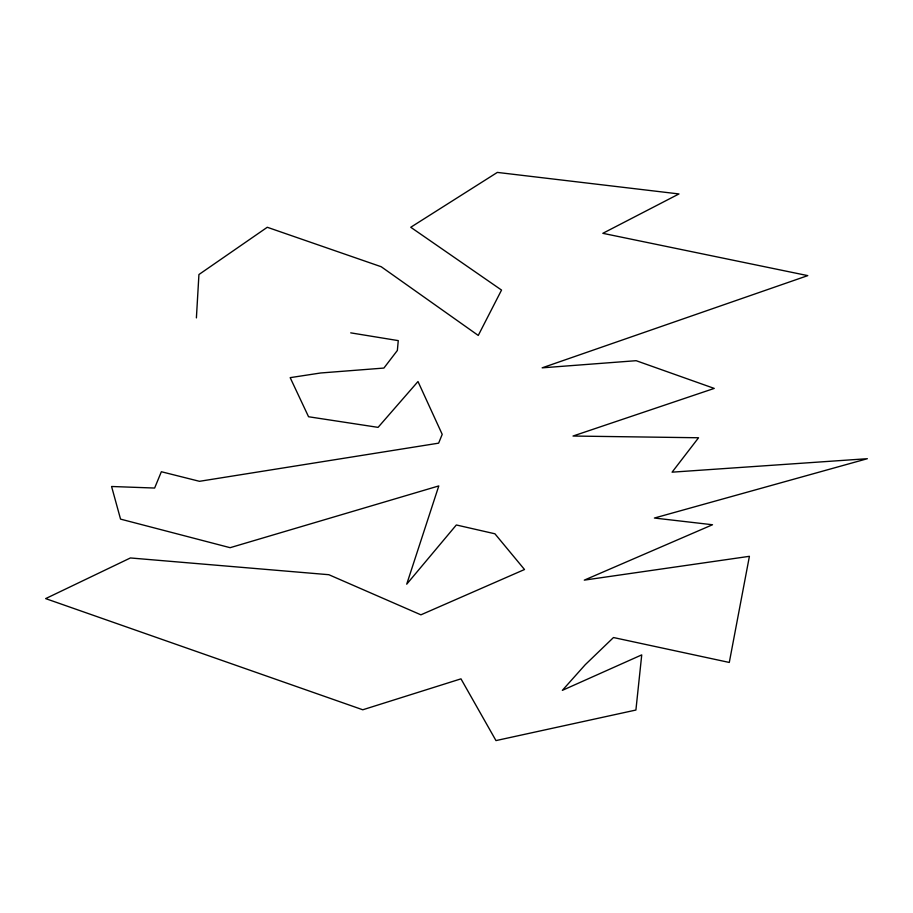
<?xml version="1.0" encoding="UTF-8"?>
<svg xmlns="http://www.w3.org/2000/svg" width="913" height="913" viewBox="0 0 913 913"><rect width="100%" height="100%" fill="white"/><g stroke="black" fill="none" stroke-linecap="round" stroke-linejoin="round"><path stroke-width="1.37" d="M196.398 317.895L198.931 274.528L267.281 227.269L381.212 266.733L478.264 335.436L501.534 290.072L410.747 227.269L497.334 172.409L678.975 193.944L602.831 233.317L807.777 275.623L542.151 367.836L636.156 360.692L714.24 388.413L573.022 436.037L698.559 437.761L672.094 472.169L867.35 458.703L654.393 518.036L712.505 524.747L584.286 580.132L749.413 556.314L729.293 662.45L613.479 637.536L585.233 664.721L562.351 690.354L641.736 654.883L635.905 710.04L495.976 740.591L460.974 678.85L362.781 709.778L45.65 598.608L130.411 557.957L328.851 574.711L420.904 614.826L524.507 569.518L494.914 533.785L456.34 524.975L406.719 584.183L438.799 485.921L230.122 547.686L120.55 519.12L111.58 486.492L154.628 488.044L161.361 471.736L199.479 481.311L438.628 443.159L442.212 434.36L417.994 381.531L378.073 427.364L308.56 416.75L290.174 377.651L320.668 372.983L383.905 368.065L397.36 350.466L398.262 340.617L350.718 332.857"/></g></svg>
